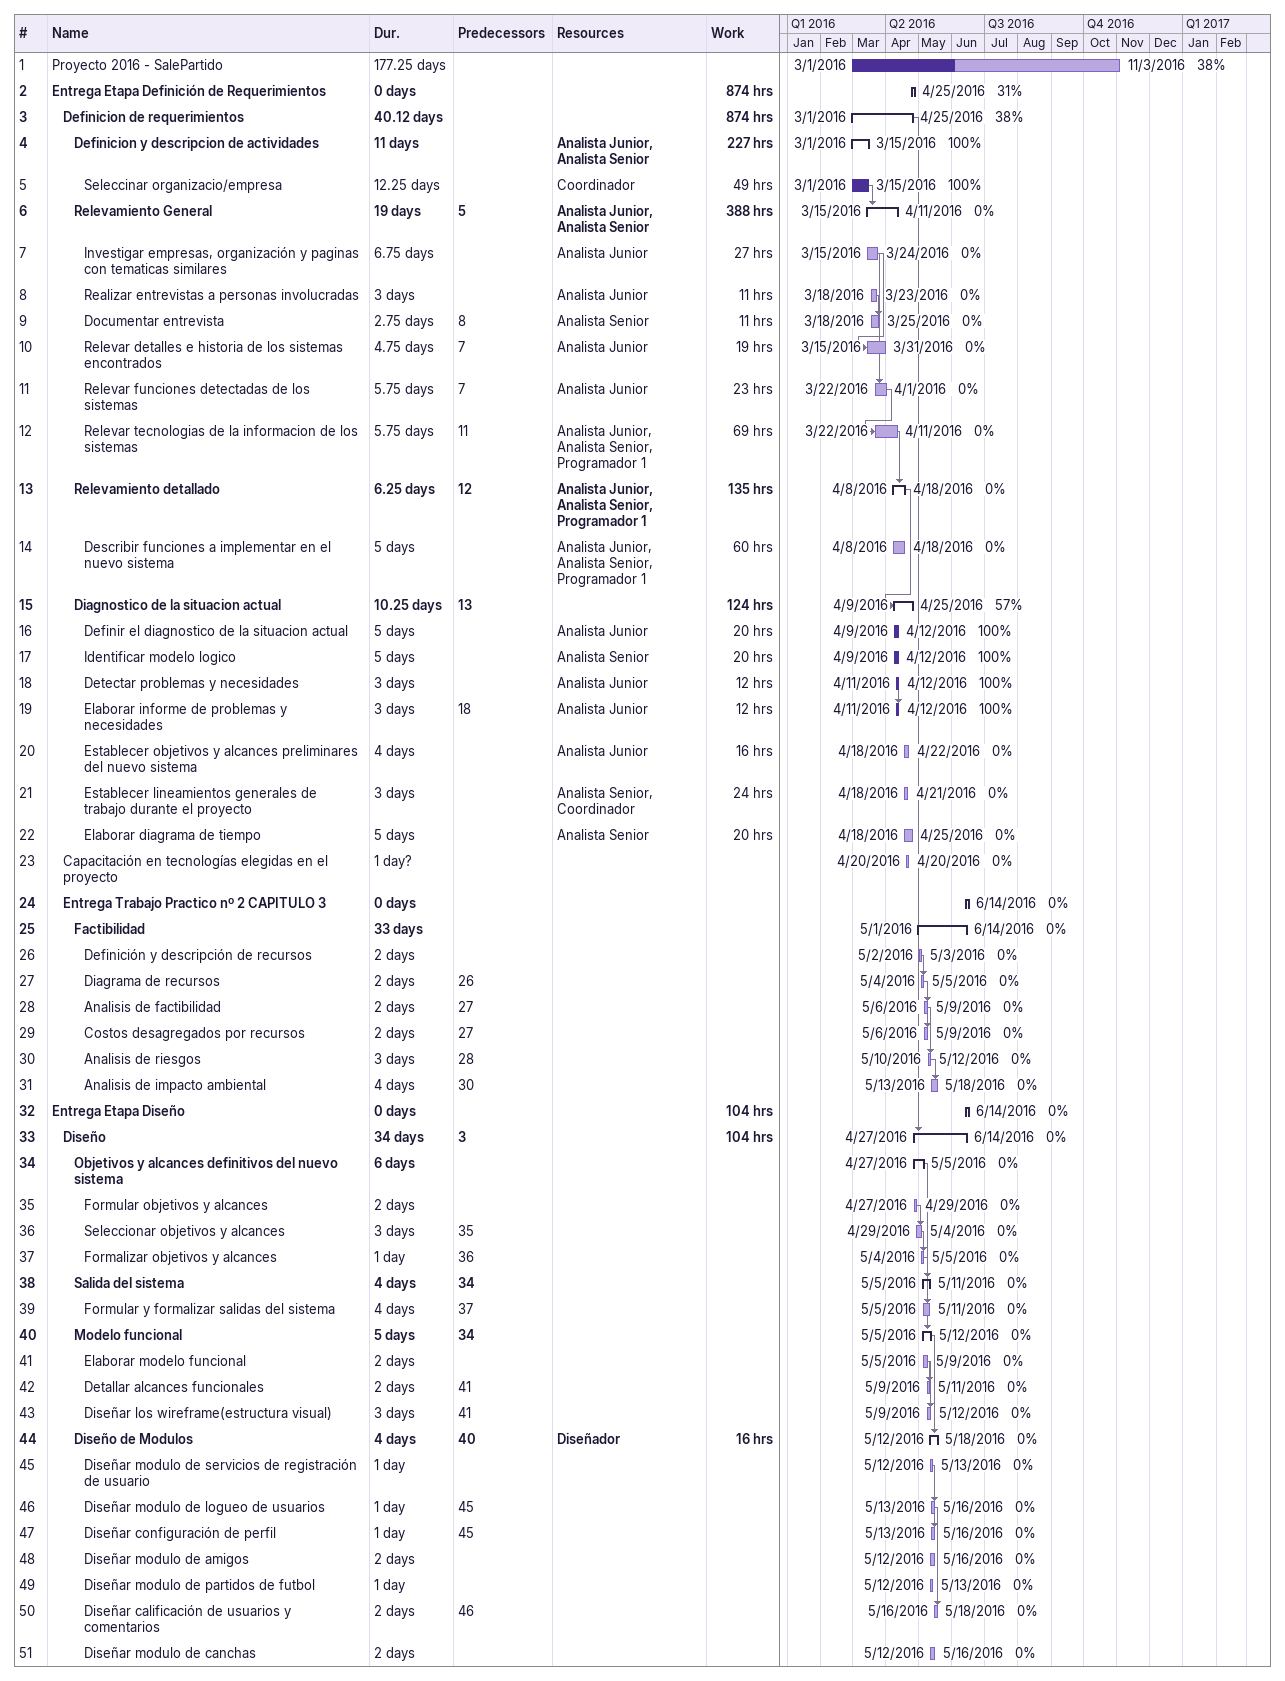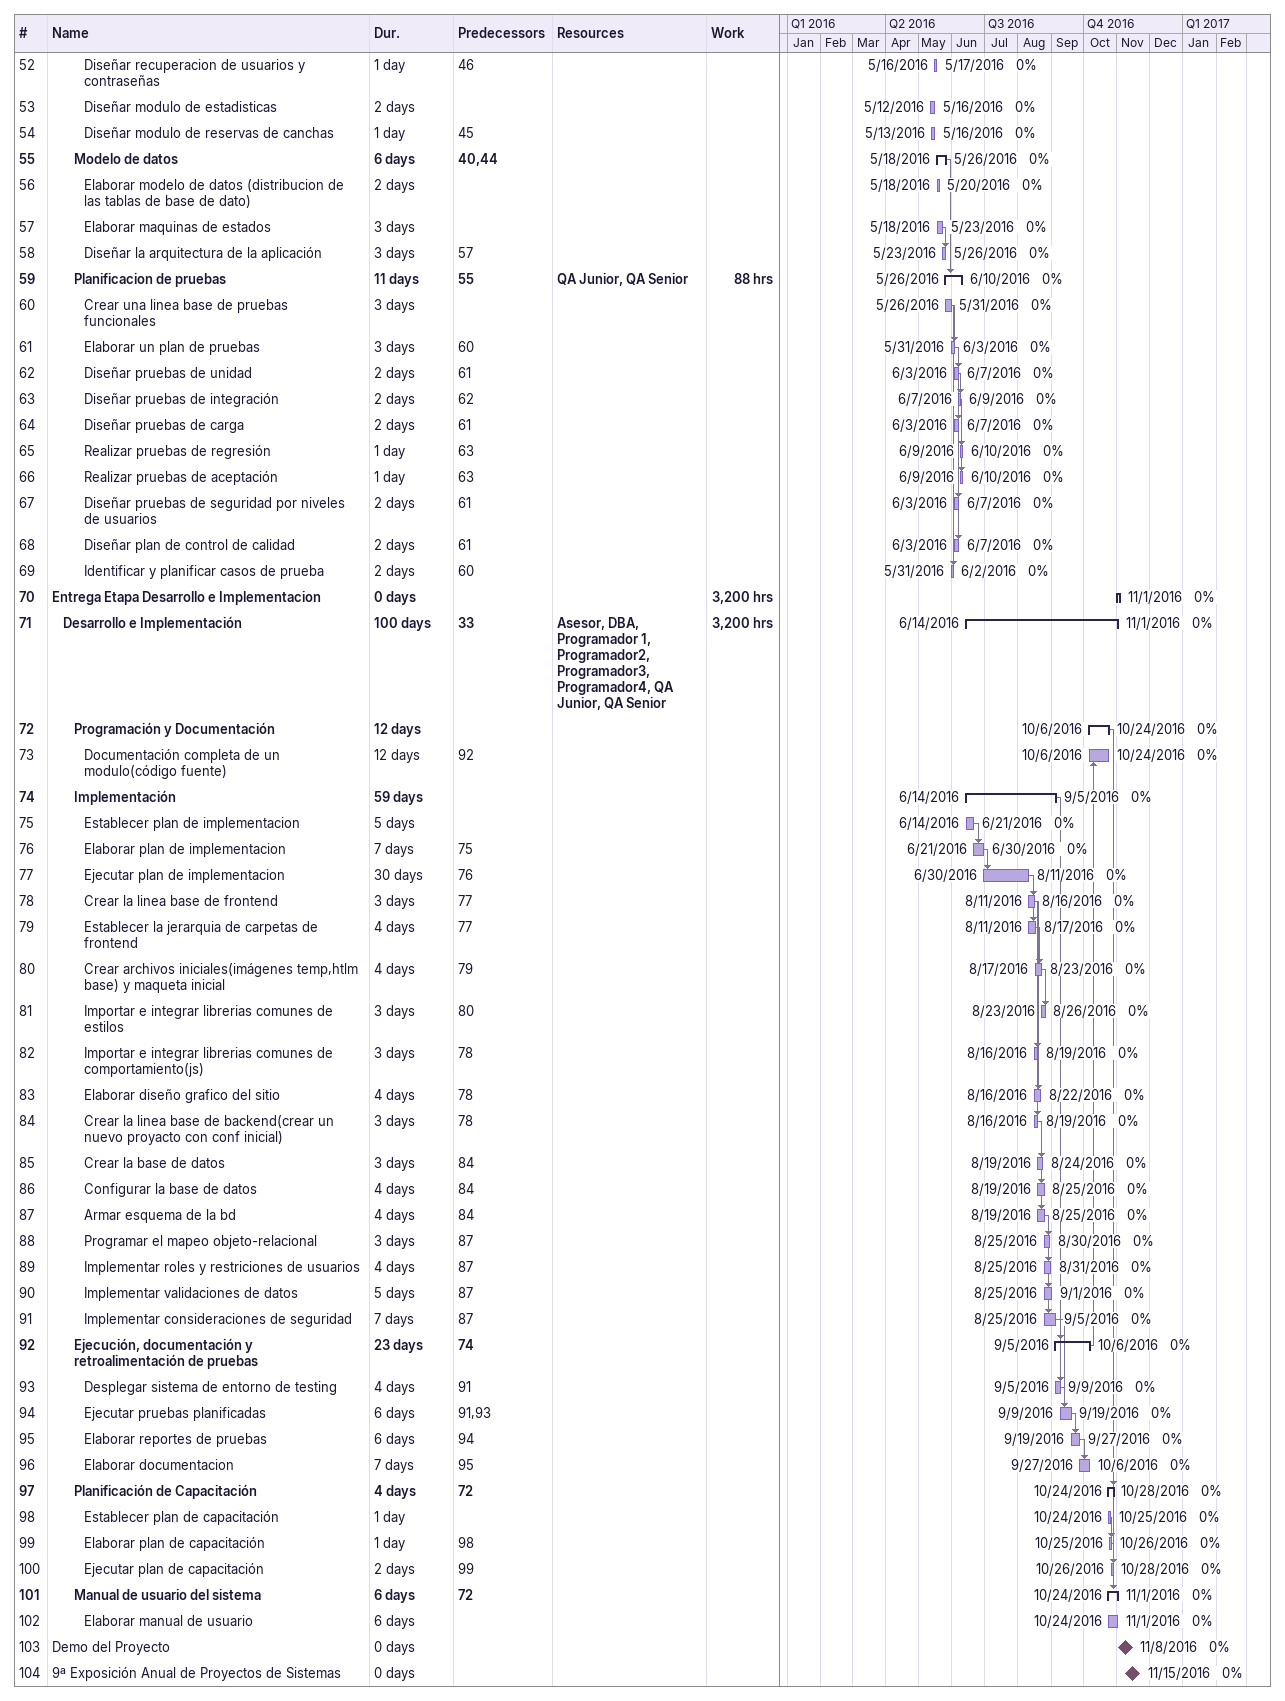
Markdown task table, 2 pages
| ID | Level | Task | Duration | Start | Finish | Predecessors | Resources | % complete | Work (h) |
|---|---|---|---|---|---|---|---|---|---|
| 1 | 1 | Proyecto 2016 - SalePartido | 177.25d | 2016-03-01 | 2016-11-03 |  |  | 38 |  |
| 2 | 1 | **Entrega Etapa Definición de Requerimientos** | 0d | 2016-04-25 | 2016-04-25 |  |  | 31 | 874 |
| 3 | 2 | **Definicion de requerimientos** | 40.12d | 2016-03-01 | 2016-04-25 |  |  | 38 | 874 |
| 4 | 3 | **Definicion y descripcion de actividades** | 11d | 2016-03-01 | 2016-03-15 |  | Analista Junior, Analista Senior | 100 | 227 |
| 5 | 4 | Seleccinar organizacio/empresa | 12.25d | 2016-03-01 | 2016-03-15 |  | Coordinador | 100 | 49 |
| 6 | 3 | **Relevamiento General** | 19d | 2016-03-15 | 2016-04-11 | 5 | Analista Junior, Analista Senior | 0 | 388 |
| 7 | 4 | Investigar empresas, organización y paginas con tematicas similares | 6.75d | 2016-03-15 | 2016-03-24 |  | Analista Junior | 0 | 27 |
| 8 | 4 | Realizar entrevistas a personas involucradas | 3d | 2016-03-18 | 2016-03-23 |  | Analista Junior | 0 | 11 |
| 9 | 4 | Documentar entrevista | 2.75d | 2016-03-18 | 2016-03-25 | 8 | Analista Senior | 0 | 11 |
| 10 | 4 | Relevar detalles e historia de los sistemas encontrados | 4.75d | 2016-03-15 | 2016-03-31 | 7 | Analista Junior | 0 | 19 |
| 11 | 4 | Relevar funciones detectadas de los sistemas | 5.75d | 2016-03-22 | 2016-04-01 | 7 | Analista Junior | 0 | 23 |
| 12 | 4 | Relevar tecnologias de la informacion de los sistemas | 5.75d | 2016-03-22 | 2016-04-11 | 11 | Analista Junior, Analista Senior, Programador 1 | 0 | 69 |
| 13 | 3 | **Relevamiento detallado** | 6.25d | 2016-04-08 | 2016-04-18 | 12 | Analista Junior, Analista Senior, Programador 1 | 0 | 135 |
| 14 | 4 | Describir funciones a implementar en el nuevo sistema | 5d | 2016-04-08 | 2016-04-18 |  | Analista Junior, Analista Senior, Programador 1 | 0 | 60 |
| 15 | 3 | **Diagnostico de la situacion actual** | 10.25d | 2016-04-09 | 2016-04-25 | 13 |  | 57 | 124 |
| 16 | 4 | Definir el diagnostico de la situacion actual | 5d | 2016-04-09 | 2016-04-12 |  | Analista Junior | 100 | 20 |
| 17 | 4 | Identificar modelo logico | 5d | 2016-04-09 | 2016-04-12 |  | Analista Senior | 100 | 20 |
| 18 | 4 | Detectar problemas y necesidades | 3d | 2016-04-11 | 2016-04-12 |  | Analista Junior | 100 | 12 |
| 19 | 4 | Elaborar informe de problemas y necesidades | 3d | 2016-04-11 | 2016-04-12 | 18 | Analista Junior | 100 | 12 |
| 20 | 4 | Establecer objetivos y alcances preliminares del nuevo sistema | 4d | 2016-04-18 | 2016-04-22 |  | Analista Junior | 0 | 16 |
| 21 | 4 | Establecer lineamientos generales de trabajo durante el proyecto | 3d | 2016-04-18 | 2016-04-21 |  | Analista Senior, Coordinador | 0 | 24 |
| 22 | 4 | Elaborar diagrama de tiempo | 5d | 2016-04-18 | 2016-04-25 |  | Analista Senior | 0 | 20 |
| 23 | 2 | Capacitación en tecnologías elegidas en el proyecto | 1d? | 2016-04-20 | 2016-04-20 |  |  | 0 |  |
| 24 | 2 | **Entrega Trabajo Practico nº 2 CAPITULO 3** | 0d | 2016-06-14 | 2016-06-14 |  |  | 0 |  |
| 25 | 3 | **Factibilidad** | 33d | 2016-05-01 | 2016-06-14 |  |  | 0 |  |
| 26 | 4 | Definición y descripción de recursos | 2d | 2016-05-02 | 2016-05-03 |  |  | 0 |  |
| 27 | 4 | Diagrama de recursos | 2d | 2016-05-04 | 2016-05-05 | 26 |  | 0 |  |
| 28 | 4 | Analisis de factibilidad | 2d | 2016-05-06 | 2016-05-09 | 27 |  | 0 |  |
| 29 | 4 | Costos desagregados por recursos | 2d | 2016-05-06 | 2016-05-09 | 27 |  | 0 |  |
| 30 | 4 | Analisis de riesgos | 3d | 2016-05-10 | 2016-05-12 | 28 |  | 0 |  |
| 31 | 4 | Analisis de impacto ambiental | 4d | 2016-05-13 | 2016-05-18 | 30 |  | 0 |  |
| 32 | 1 | **Entrega Etapa Diseño** | 0d | 2016-06-14 | 2016-06-14 |  |  | 0 | 104 |
| 33 | 2 | **Diseño** | 34d | 2016-04-27 | 2016-06-14 | 3 |  | 0 | 104 |
| 34 | 3 | **Objetivos y alcances definitivos del nuevo sistema** | 6d | 2016-04-27 | 2016-05-05 |  |  | 0 |  |
| 35 | 4 | Formular objetivos y alcances | 2d | 2016-04-27 | 2016-04-29 |  |  | 0 |  |
| 36 | 4 | Seleccionar objetivos y alcances | 3d | 2016-04-29 | 2016-05-04 | 35 |  | 0 |  |
| 37 | 4 | Formalizar objetivos y alcances | 1d | 2016-05-04 | 2016-05-05 | 36 |  | 0 |  |
| 38 | 3 | **Salida del sistema** | 4d | 2016-05-05 | 2016-05-11 | 34 |  | 0 |  |
| 39 | 4 | Formular y formalizar salidas del sistema | 4d | 2016-05-05 | 2016-05-11 | 37 |  | 0 |  |
| 40 | 3 | **Modelo funcional** | 5d | 2016-05-05 | 2016-05-12 | 34 |  | 0 |  |
| 41 | 4 | Elaborar modelo funcional | 2d | 2016-05-05 | 2016-05-09 |  |  | 0 |  |
| 42 | 4 | Detallar alcances funcionales | 2d | 2016-05-09 | 2016-05-11 | 41 |  | 0 |  |
| 43 | 4 | Diseñar los wireframe(estructura visual) | 3d | 2016-05-09 | 2016-05-12 | 41 |  | 0 |  |
| 44 | 3 | **Diseño de Modulos** | 4d | 2016-05-12 | 2016-05-18 | 40 | Diseñador | 0 | 16 |
| 45 | 4 | Diseñar modulo de servicios de registración de usuario | 1d | 2016-05-12 | 2016-05-13 |  |  | 0 |  |
| 46 | 4 | Diseñar modulo de logueo de usuarios | 1d | 2016-05-13 | 2016-05-16 | 45 |  | 0 |  |
| 47 | 4 | Diseñar configuración de perfil | 1d | 2016-05-13 | 2016-05-16 | 45 |  | 0 |  |
| 48 | 4 | Diseñar modulo de amigos | 2d | 2016-05-12 | 2016-05-16 |  |  | 0 |  |
| 49 | 4 | Diseñar modulo de partidos de futbol | 1d | 2016-05-12 | 2016-05-13 |  |  | 0 |  |
| 50 | 4 | Diseñar calificación de usuarios y comentarios | 2d | 2016-05-16 | 2016-05-18 | 46 |  | 0 |  |
| 51 | 4 | Diseñar modulo de canchas | 2d | 2016-05-12 | 2016-05-16 |  |  | 0 |  |
| 52 | 4 | Diseñar recuperacion de usuarios y contraseñas | 1d | 2016-05-16 | 2016-05-17 | 46 |  | 0 |  |
| 53 | 4 | Diseñar modulo de estadisticas | 2d | 2016-05-12 | 2016-05-16 |  |  | 0 |  |
| 54 | 4 | Diseñar modulo de reservas de canchas | 1d | 2016-05-13 | 2016-05-16 | 45 |  | 0 |  |
| 55 | 3 | **Modelo de datos** | 6d | 2016-05-18 | 2016-05-26 | 40, 44 |  | 0 |  |
| 56 | 4 | Elaborar modelo de datos (distribucion de las tablas de base de dato) | 2d | 2016-05-18 | 2016-05-20 |  |  | 0 |  |
| 57 | 4 | Elaborar maquinas de estados | 3d | 2016-05-18 | 2016-05-23 |  |  | 0 |  |
| 58 | 4 | Diseñar la arquitectura de la aplicación | 3d | 2016-05-23 | 2016-05-26 | 57 |  | 0 |  |
| 59 | 3 | **Planificacion de pruebas** | 11d | 2016-05-26 | 2016-06-10 | 55 | QA Junior, QA Senior | 0 | 88 |
| 60 | 4 | Crear una linea base de pruebas funcionales | 3d | 2016-05-26 | 2016-05-31 |  |  | 0 |  |
| 61 | 4 | Elaborar un plan de pruebas | 3d | 2016-05-31 | 2016-06-03 | 60 |  | 0 |  |
| 62 | 4 | Diseñar pruebas de unidad | 2d | 2016-06-03 | 2016-06-07 | 61 |  | 0 |  |
| 63 | 4 | Diseñar pruebas de integración | 2d | 2016-06-07 | 2016-06-09 | 62 |  | 0 |  |
| 64 | 4 | Diseñar pruebas de carga | 2d | 2016-06-03 | 2016-06-07 | 61 |  | 0 |  |
| 65 | 4 | Realizar pruebas de regresión | 1d | 2016-06-09 | 2016-06-10 | 63 |  | 0 |  |
| 66 | 4 | Realizar pruebas de aceptación | 1d | 2016-06-09 | 2016-06-10 | 63 |  | 0 |  |
| 67 | 4 | Diseñar pruebas de seguridad por niveles de usuarios | 2d | 2016-06-03 | 2016-06-07 | 61 |  | 0 |  |
| 68 | 4 | Diseñar plan de control de calidad | 2d | 2016-06-03 | 2016-06-07 | 61 |  | 0 |  |
| 69 | 4 | Identificar y planificar casos de prueba | 2d | 2016-05-31 | 2016-06-02 | 60 |  | 0 |  |
| 70 | 1 | **Entrega Etapa Desarrollo e Implementacion** | 0d | 2016-11-01 | 2016-11-01 |  |  | 0 | 3200 |
| 71 | 2 | **Desarrollo e Implementación** | 100d | 2016-06-14 | 2016-11-01 | 33 | Asesor, DBA, Programador 1, Programador2, Programador3, Programador4, QA Junior, QA Senior | 0 | 3200 |
| 72 | 3 | **Programación y Documentación** | 12d | 2016-10-06 | 2016-10-24 |  |  | 0 |  |
| 73 | 4 | Documentación completa de un modulo(código fuente) | 12d | 2016-10-06 | 2016-10-24 | 92 |  | 0 |  |
| 74 | 3 | **Implementación** | 59d | 2016-06-14 | 2016-09-05 |  |  | 0 |  |
| 75 | 4 | Establecer plan de implementacion | 5d | 2016-06-14 | 2016-06-21 |  |  | 0 |  |
| 76 | 4 | Elaborar plan de implementacion | 7d | 2016-06-21 | 2016-06-30 | 75 |  | 0 |  |
| 77 | 4 | Ejecutar plan de implementacion | 30d | 2016-06-30 | 2016-08-11 | 76 |  | 0 |  |
| 78 | 4 | Crear la linea base de frontend | 3d | 2016-08-11 | 2016-08-16 | 77 |  | 0 |  |
| 79 | 4 | Establecer la jerarquia de carpetas de frontend | 4d | 2016-08-11 | 2016-08-17 | 77 |  | 0 |  |
| 80 | 4 | Crear archivos iniciales(imágenes temp,htlm base) y maqueta inicial | 4d | 2016-08-17 | 2016-08-23 | 79 |  | 0 |  |
| 81 | 4 | Importar e integrar librerias comunes de estilos | 3d | 2016-08-23 | 2016-08-26 | 80 |  | 0 |  |
| 82 | 4 | Importar e integrar librerias comunes de comportamiento(js) | 3d | 2016-08-16 | 2016-08-19 | 78 |  | 0 |  |
| 83 | 4 | Elaborar diseño grafico del sitio | 4d | 2016-08-16 | 2016-08-22 | 78 |  | 0 |  |
| 84 | 4 | Crear la linea base de backend(crear un nuevo proyacto con conf inicial) | 3d | 2016-08-16 | 2016-08-19 | 78 |  | 0 |  |
| 85 | 4 | Crear la base de datos | 3d | 2016-08-19 | 2016-08-24 | 84 |  | 0 |  |
| 86 | 4 | Configurar la base de datos | 4d | 2016-08-19 | 2016-08-25 | 84 |  | 0 |  |
| 87 | 4 | Armar esquema de la bd | 4d | 2016-08-19 | 2016-08-25 | 84 |  | 0 |  |
| 88 | 4 | Programar el mapeo objeto-relacional | 3d | 2016-08-25 | 2016-08-30 | 87 |  | 0 |  |
| 89 | 4 | Implementar roles y restriciones de usuarios | 4d | 2016-08-25 | 2016-08-31 | 87 |  | 0 |  |
| 90 | 4 | Implementar validaciones de datos | 5d | 2016-08-25 | 2016-09-01 | 87 |  | 0 |  |
| 91 | 4 | Implementar consideraciones de seguridad | 7d | 2016-08-25 | 2016-09-05 | 87 |  | 0 |  |
| 92 | 3 | **Ejecución, documentación y retroalimentación de pruebas** | 23d | 2016-09-05 | 2016-10-06 | 74 |  | 0 |  |
| 93 | 4 | Desplegar sistema de entorno de testing | 4d | 2016-09-05 | 2016-09-09 | 91 |  | 0 |  |
| 94 | 4 | Ejecutar pruebas planificadas | 6d | 2016-09-09 | 2016-09-19 | 91, 93 |  | 0 |  |
| 95 | 4 | Elaborar reportes de pruebas | 6d | 2016-09-19 | 2016-09-27 | 94 |  | 0 |  |
| 96 | 4 | Elaborar documentacion | 7d | 2016-09-27 | 2016-10-06 | 95 |  | 0 |  |
| 97 | 3 | **Planificación de Capacitación** | 4d | 2016-10-24 | 2016-10-28 | 72 |  | 0 |  |
| 98 | 4 | Establecer plan de capacitación | 1d | 2016-10-24 | 2016-10-25 |  |  | 0 |  |
| 99 | 4 | Elaborar plan de capacitación | 1d | 2016-10-25 | 2016-10-26 | 98 |  | 0 |  |
| 100 | 4 | Ejecutar plan de capacitación | 2d | 2016-10-26 | 2016-10-28 | 99 |  | 0 |  |
| 101 | 3 | **Manual de usuario del sistema** | 6d | 2016-10-24 | 2016-11-01 | 72 |  | 0 |  |
| 102 | 4 | Elaborar manual de usuario | 6d | 2016-10-24 | 2016-11-01 |  |  | 0 |  |
| 103 | 1 | Demo del Proyecto | 0d | 2016-11-08 | 2016-11-08 |  |  | 0 |  |
| 104 | 1 | 9ª Exposición Anual de Proyectos de Sistemas | 0d | 2016-11-15 | 2016-11-15 |  |  | 0 |  |
